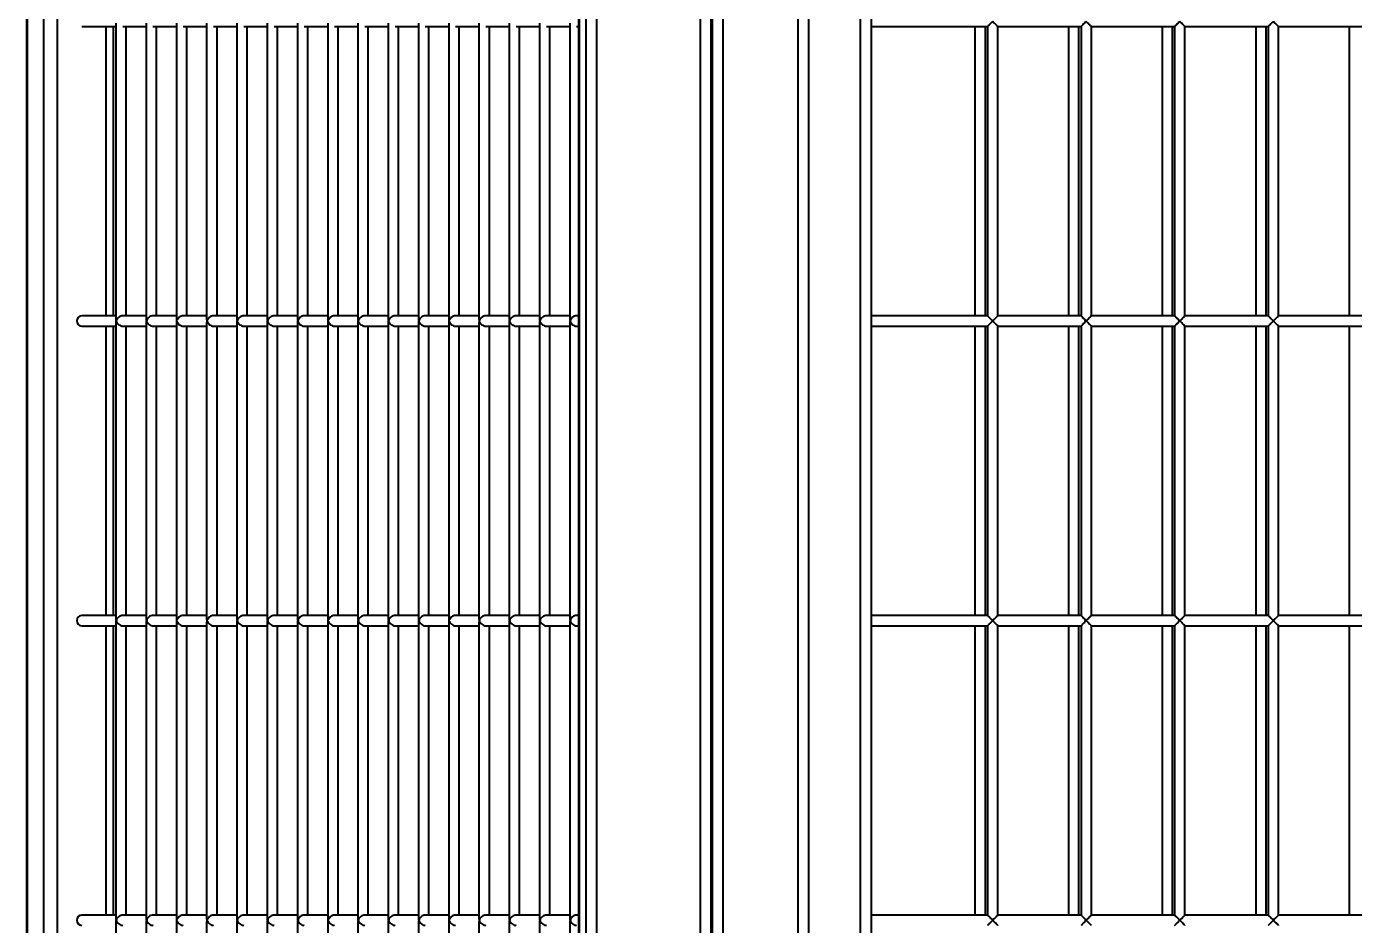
# Model space of a CAD drawing. Header units: millimetres. Extents: x 0 to 420, y 0 to 297.
# Drawn here: x 210.84 to 223.61, y 224.38 to 233.02 of the extents above; entities that cross this region are included whole.
import ezdxf

# ---------------------------------------------------------------- set-up
doc = ezdxf.new("R2010")
doc.units = ezdxf.units.MM

msp = doc.modelspace()

# ---------------------------------------------------------------- linework, layer by layer
at = {"color": 7, "linetype": 'Continuous', "lineweight": 40}
for p, q in [((216.2225, 215.8453), (216.2225, 255.8453)), ((216.3225, 255.8453), (216.3225, 215.8453)), ((217.3225, 215.8453), (217.3225, 255.8453)), ((217.4225, 255.8453), (217.4225, 215.8453)), ((218.2625, 217.8453), (218.2625, 253.8453)), ((210.8392, 253.7777), (210.8392, 217.913)), ((210.8446, 253.7453), (210.8446, 217.9453)), ((218.3625, 253.7453), (218.3625, 217.9453)), ((211.0063, 218.4453), (211.0063, 253.2453)), ((216.1496, 253.213), (216.1496, 218.4777)), ((216.1549, 253.2453), (216.1549, 218.4453)), ((218.8625, 218.4453), (218.8625, 253.2453)), ((211.1332, 253.1453), (211.1332, 218.5453)), ((218.9625, 253.1453), (218.9625, 218.5453)), ((217.5354, 250.2453), (217.5354, 220.8453)), ((211.3698, 233.0153), (211.6982, 233.0153)), ((211.674, 230.2353), (211.674, 233.0153)), ((211.6982, 233.0492), (211.6982, 230.2015)), ((211.7644, 233.0153), (211.9893, 233.0153)), ((211.7982, 230.2353), (211.7982, 233.0153)), ((211.9893, 233.0492), (211.9893, 230.2015)), ((212.0554, 233.0153), (212.2803, 233.0153)), ((212.0893, 230.2353), (212.0893, 233.0153)), ((212.2803, 233.0492), (212.2803, 230.2015)), ((212.3465, 233.0153), (212.5714, 233.0153)), ((212.3803, 230.2353), (212.3803, 233.0153)), ((212.5714, 233.0492), (212.5714, 230.2015)), ((212.6376, 233.0153), (212.8625, 233.0153)), ((212.6714, 230.2353), (212.6714, 233.0153)), ((212.8625, 233.0492), (212.8625, 230.2015)), ((212.9286, 233.0153), (213.1535, 233.0153)), ((212.9625, 230.2353), (212.9625, 233.0153)), ((213.1535, 233.0492), (213.1535, 230.2015)), ((213.2197, 233.0153), (213.4446, 233.0153)), ((213.2535, 230.2353), (213.2535, 233.0153)), ((213.4446, 233.0492), (213.4446, 230.2015)), ((213.5108, 233.0153), (213.7357, 233.0153)), ((213.5446, 230.2353), (213.5446, 233.0153)), ((213.7357, 233.0492), (213.7357, 230.2015)), ((213.8018, 233.0153), (214.0267, 233.0153)), ((213.8357, 230.2353), (213.8357, 233.0153)), ((214.0267, 233.0492), (214.0267, 230.2015)), ((214.0929, 233.0153), (214.3178, 233.0153)), ((214.1267, 230.2353), (214.1267, 233.0153)), ((214.3178, 233.0492), (214.3178, 230.2015)), ((214.384, 233.0153), (214.6089, 233.0153)), ((214.4178, 230.2353), (214.4178, 233.0153)), ((214.6089, 233.0492), (214.6089, 230.2015)), ((214.675, 233.0153), (214.8999, 233.0153)), ((214.7089, 230.2353), (214.7089, 233.0153)), ((214.8999, 233.0492), (214.8999, 230.2015)), ((214.9661, 233.0153), (215.191, 233.0153)), ((214.9999, 230.2353), (214.9999, 233.0153)), ((215.191, 233.0492), (215.191, 230.2015)), ((215.2572, 233.0153), (215.4821, 233.0153)), ((215.291, 230.2353), (215.291, 233.0153)), ((215.4821, 233.0492), (215.4821, 230.2015)), ((215.5482, 233.0153), (215.7731, 233.0153)), ((215.5821, 230.2353), (215.5821, 233.0153)), ((215.7731, 233.0492), (215.7731, 230.2015)), ((215.8393, 233.0153), (216.0642, 233.0153)), ((215.8731, 230.2353), (215.8731, 233.0153)), ((216.0642, 233.0492), (216.0642, 230.2015)), ((216.1304, 233.0153), (216.1496, 233.0153)), ((218.9625, 233.0153), (220.0825, 233.0153)), ((219.9625, 233.0153), (219.9625, 230.2353)), ((220.0625, 230.2353), (220.0625, 233.0153)), ((220.0825, 233.0153), (220.0825, 230.2353)), ((220.1825, 230.2353), (220.1825, 233.0153)), ((220.1825, 233.0153), (220.9825, 233.0153)), ((220.8625, 233.0153), (220.8625, 230.2353)), ((220.9625, 230.2353), (220.9625, 233.0153)), ((220.9825, 233.0153), (220.9825, 230.2353)), ((221.0825, 230.2353), (221.0825, 233.0153)), ((221.0825, 233.0153), (221.8825, 233.0153)), ((221.7625, 233.0153), (221.7625, 230.2353)), ((221.8625, 230.2353), (221.8625, 233.0153)), ((221.8825, 233.0153), (221.8825, 230.2353)), ((221.9825, 230.2353), (221.9825, 233.0153)), ((221.9825, 233.0153), (222.7825, 233.0153)), ((222.6625, 233.0153), (222.6625, 230.2353)), ((222.7625, 230.2353), (222.7625, 233.0153)), ((222.7825, 233.0153), (222.7825, 230.2353)), ((222.8825, 230.2353), (222.8825, 233.0153)), ((222.8825, 233.0153), (223.6825, 233.0153)), ((223.5625, 233.0153), (223.5625, 230.2353)), ((211.6982, 230.2353), (211.3698, 230.2353)), ((211.9893, 230.2353), (211.7644, 230.2353)), ((212.2803, 230.2353), (212.0554, 230.2353)), ((212.5714, 230.2353), (212.3465, 230.2353)), ((212.8625, 230.2353), (212.6376, 230.2353)), ((213.1535, 230.2353), (212.9286, 230.2353)), ((213.4446, 230.2353), (213.2197, 230.2353)), ((213.7357, 230.2353), (213.5108, 230.2353)), ((214.0267, 230.2353), (213.8018, 230.2353)), ((214.3178, 230.2353), (214.0929, 230.2353)), ((214.6089, 230.2353), (214.384, 230.2353)), ((214.8999, 230.2353), (214.675, 230.2353)), ((215.191, 230.2353), (214.9661, 230.2353)), ((215.4821, 230.2353), (215.2572, 230.2353)), ((215.7731, 230.2353), (215.5482, 230.2353)), ((216.0642, 230.2353), (215.8393, 230.2353)), ((216.1496, 230.2353), (216.1304, 230.2353)), ((220.0825, 230.2353), (218.9625, 230.2353)), ((220.9825, 230.2353), (220.1825, 230.2353)), ((221.8825, 230.2353), (221.0825, 230.2353)), ((222.7825, 230.2353), (221.9825, 230.2353)), ((223.6825, 230.2353), (222.8825, 230.2353)), ((211.3698, 230.1353), (211.6982, 230.1353)), ((211.674, 227.3553), (211.674, 230.1353)), ((211.6982, 230.1692), (211.6982, 227.3215)), ((211.7644, 230.1353), (211.9893, 230.1353)), ((211.7982, 227.3553), (211.7982, 230.1353)), ((211.9893, 230.1692), (211.9893, 227.3215)), ((212.0554, 230.1353), (212.2803, 230.1353)), ((212.0893, 227.3553), (212.0893, 230.1353)), ((212.2803, 230.1692), (212.2803, 227.3215)), ((212.3465, 230.1353), (212.5714, 230.1353)), ((212.3803, 227.3553), (212.3803, 230.1353)), ((212.5714, 230.1692), (212.5714, 227.3215)), ((212.6376, 230.1353), (212.8625, 230.1353)), ((212.6714, 227.3553), (212.6714, 230.1353)), ((212.8625, 230.1692), (212.8625, 227.3215)), ((212.9286, 230.1353), (213.1535, 230.1353)), ((212.9625, 227.3553), (212.9625, 230.1353)), ((213.1535, 230.1692), (213.1535, 227.3215)), ((213.2197, 230.1353), (213.4446, 230.1353)), ((213.2535, 227.3553), (213.2535, 230.1353)), ((213.4446, 230.1692), (213.4446, 227.3215)), ((213.5108, 230.1353), (213.7357, 230.1353)), ((213.5446, 227.3553), (213.5446, 230.1353)), ((213.7357, 230.1692), (213.7357, 227.3215)), ((213.8018, 230.1353), (214.0267, 230.1353)), ((213.8357, 227.3553), (213.8357, 230.1353)), ((214.0267, 230.1692), (214.0267, 227.3215)), ((214.0929, 230.1353), (214.3178, 230.1353)), ((214.1267, 227.3553), (214.1267, 230.1353)), ((214.3178, 230.1692), (214.3178, 227.3215)), ((214.384, 230.1353), (214.6089, 230.1353)), ((214.4178, 227.3553), (214.4178, 230.1353)), ((214.6089, 230.1692), (214.6089, 227.3215)), ((214.675, 230.1353), (214.8999, 230.1353)), ((214.7089, 227.3553), (214.7089, 230.1353)), ((214.8999, 230.1692), (214.8999, 227.3215)), ((214.9661, 230.1353), (215.191, 230.1353)), ((214.9999, 227.3553), (214.9999, 230.1353)), ((215.191, 230.1692), (215.191, 227.3215)), ((215.2572, 230.1353), (215.4821, 230.1353)), ((215.291, 227.3553), (215.291, 230.1353)), ((215.4821, 230.1692), (215.4821, 227.3215)), ((215.5482, 230.1353), (215.7731, 230.1353)), ((215.5821, 227.3553), (215.5821, 230.1353)), ((215.7731, 230.1692), (215.7731, 227.3215)), ((215.8393, 230.1353), (216.0642, 230.1353)), ((215.8731, 227.3553), (215.8731, 230.1353)), ((216.0642, 230.1692), (216.0642, 227.3215)), ((216.1304, 230.1353), (216.1496, 230.1353)), ((218.9625, 230.1353), (220.0825, 230.1353)), ((219.9625, 230.1353), (219.9625, 227.3553)), ((220.0625, 227.3553), (220.0625, 230.1353)), ((220.0825, 230.1353), (220.0825, 227.3553)), ((220.1825, 227.3553), (220.1825, 230.1353)), ((220.1825, 230.1353), (220.9825, 230.1353)), ((220.8625, 230.1353), (220.8625, 227.3553)), ((220.9625, 227.3553), (220.9625, 230.1353)), ((220.9825, 230.1353), (220.9825, 227.3553)), ((221.0825, 227.3553), (221.0825, 230.1353)), ((221.0825, 230.1353), (221.8825, 230.1353)), ((221.7625, 230.1353), (221.7625, 227.3553)), ((221.8625, 227.3553), (221.8625, 230.1353)), ((221.8825, 230.1353), (221.8825, 227.3553)), ((221.9825, 227.3553), (221.9825, 230.1353)), ((221.9825, 230.1353), (222.7825, 230.1353)), ((222.6625, 230.1353), (222.6625, 227.3553)), ((222.7625, 227.3553), (222.7625, 230.1353)), ((222.7825, 230.1353), (222.7825, 227.3553)), ((222.8825, 227.3553), (222.8825, 230.1353)), ((222.8825, 230.1353), (223.6825, 230.1353)), ((223.5625, 230.1353), (223.5625, 227.3553)), ((211.6982, 227.3553), (211.3698, 227.3553)), ((211.3698, 227.2553), (211.6982, 227.2553)), ((211.674, 224.4753), (211.674, 227.2553)), ((211.6982, 227.2892), (211.6982, 224.4415)), ((211.9893, 227.3553), (211.7644, 227.3553)), ((211.7644, 227.2553), (211.9893, 227.2553)), ((211.7982, 224.4753), (211.7982, 227.2553)), ((211.9893, 227.2892), (211.9893, 224.4415)), ((212.2803, 227.3553), (212.0554, 227.3553)), ((212.0554, 227.2553), (212.2803, 227.2553)), ((212.0893, 224.4753), (212.0893, 227.2553)), ((212.2803, 227.2892), (212.2803, 224.4415)), ((212.5714, 227.3553), (212.3465, 227.3553)), ((212.3465, 227.2553), (212.5714, 227.2553)), ((212.3803, 224.4753), (212.3803, 227.2553)), ((212.5714, 227.2892), (212.5714, 224.4415)), ((212.8625, 227.3553), (212.6376, 227.3553)), ((212.6376, 227.2553), (212.8625, 227.2553)), ((212.6714, 224.4753), (212.6714, 227.2553)), ((212.8625, 227.2892), (212.8625, 224.4415)), ((213.1535, 227.3553), (212.9286, 227.3553)), ((212.9286, 227.2553), (213.1535, 227.2553)), ((212.9625, 224.4753), (212.9625, 227.2553)), ((213.1535, 227.2892), (213.1535, 224.4415)), ((213.4446, 227.3553), (213.2197, 227.3553)), ((213.2197, 227.2553), (213.4446, 227.2553)), ((213.2535, 224.4753), (213.2535, 227.2553)), ((213.4446, 227.2892), (213.4446, 224.4415)), ((213.7357, 227.3553), (213.5108, 227.3553)), ((213.5108, 227.2553), (213.7357, 227.2553)), ((213.5446, 224.4753), (213.5446, 227.2553)), ((213.7357, 227.2892), (213.7357, 224.4415)), ((214.0267, 227.3553), (213.8018, 227.3553)), ((213.8018, 227.2553), (214.0267, 227.2553)), ((213.8357, 224.4753), (213.8357, 227.2553)), ((214.0267, 227.2892), (214.0267, 224.4415)), ((214.3178, 227.3553), (214.0929, 227.3553)), ((214.0929, 227.2553), (214.3178, 227.2553)), ((214.1267, 224.4753), (214.1267, 227.2553)), ((214.3178, 227.2892), (214.3178, 224.4415)), ((214.6089, 227.3553), (214.384, 227.3553)), ((214.384, 227.2553), (214.6089, 227.2553)), ((214.4178, 224.4753), (214.4178, 227.2553)), ((214.6089, 227.2892), (214.6089, 224.4415)), ((214.8999, 227.3553), (214.675, 227.3553)), ((214.675, 227.2553), (214.8999, 227.2553)), ((214.7089, 224.4753), (214.7089, 227.2553)), ((214.8999, 227.2892), (214.8999, 224.4415)), ((215.191, 227.3553), (214.9661, 227.3553)), ((214.9661, 227.2553), (215.191, 227.2553)), ((214.9999, 224.4753), (214.9999, 227.2553)), ((215.191, 227.2892), (215.191, 224.4415)), ((215.4821, 227.3553), (215.2572, 227.3553)), ((215.2572, 227.2553), (215.4821, 227.2553)), ((215.291, 224.4753), (215.291, 227.2553)), ((215.4821, 227.2892), (215.4821, 224.4415)), ((215.7731, 227.3553), (215.5482, 227.3553)), ((215.5482, 227.2553), (215.7731, 227.2553)), ((215.5821, 224.4753), (215.5821, 227.2553)), ((215.7731, 227.2892), (215.7731, 224.4415)), ((216.0642, 227.3553), (215.8393, 227.3553)), ((215.8393, 227.2553), (216.0642, 227.2553)), ((215.8731, 224.4753), (215.8731, 227.2553)), ((216.0642, 227.2892), (216.0642, 224.4415)), ((216.1496, 227.3553), (216.1304, 227.3553)), ((216.1304, 227.2553), (216.1496, 227.2553)), ((220.0825, 227.3553), (218.9625, 227.3553)), ((218.9625, 227.2553), (220.0825, 227.2553)), ((219.9625, 227.2553), (219.9625, 224.4753)), ((220.0625, 224.4753), (220.0625, 227.2553)), ((220.0825, 227.2553), (220.0825, 224.4753)), ((220.9825, 227.3553), (220.1825, 227.3553)), ((220.1825, 224.4753), (220.1825, 227.2553)), ((220.1825, 227.2553), (220.9825, 227.2553)), ((220.8625, 227.2553), (220.8625, 224.4753)), ((220.9625, 224.4753), (220.9625, 227.2553)), ((220.9825, 227.2553), (220.9825, 224.4753)), ((221.8825, 227.3553), (221.0825, 227.3553)), ((221.0825, 224.4753), (221.0825, 227.2553)), ((221.0825, 227.2553), (221.8825, 227.2553)), ((221.7625, 227.2553), (221.7625, 224.4753)), ((221.8625, 224.4753), (221.8625, 227.2553)), ((221.8825, 227.2553), (221.8825, 224.4753)), ((222.7825, 227.3553), (221.9825, 227.3553)), ((221.9825, 224.4753), (221.9825, 227.2553)), ((221.9825, 227.2553), (222.7825, 227.2553)), ((222.6625, 227.2553), (222.6625, 224.4753)), ((222.7625, 224.4753), (222.7625, 227.2553)), ((222.7825, 227.2553), (222.7825, 224.4753)), ((223.6825, 227.3553), (222.8825, 227.3553)), ((222.8825, 224.4753), (222.8825, 227.2553)), ((222.8825, 227.2553), (223.6825, 227.2553)), ((223.5625, 227.2553), (223.5625, 224.4753)), ((211.6982, 224.4753), (211.3698, 224.4753)), ((211.9893, 224.4753), (211.7644, 224.4753)), ((212.2803, 224.4753), (212.0554, 224.4753)), ((212.5714, 224.4753), (212.3465, 224.4753)), ((212.8625, 224.4753), (212.6376, 224.4753)), ((213.1535, 224.4753), (212.9286, 224.4753)), ((213.4446, 224.4753), (213.2197, 224.4753)), ((213.7357, 224.4753), (213.5108, 224.4753)), ((214.0267, 224.4753), (213.8018, 224.4753)), ((214.3178, 224.4753), (214.0929, 224.4753)), ((214.6089, 224.4753), (214.384, 224.4753)), ((214.8999, 224.4753), (214.675, 224.4753)), ((215.191, 224.4753), (214.9661, 224.4753)), ((215.4821, 224.4753), (215.2572, 224.4753)), ((215.7731, 224.4753), (215.5482, 224.4753)), ((216.0642, 224.4753), (215.8393, 224.4753)), ((216.1496, 224.4753), (216.1304, 224.4753)), ((220.0825, 224.4753), (218.9625, 224.4753)), ((220.9825, 224.4753), (220.1825, 224.4753)), ((221.8825, 224.4753), (221.0825, 224.4753)), ((222.7825, 224.4753), (221.9825, 224.4753)), ((223.6825, 224.4753), (222.8825, 224.4753)), ((211.6982, 224.4092), (211.6982, 221.5615)), ((211.9893, 224.4092), (211.9893, 221.5615)), ((212.2803, 224.4092), (212.2803, 221.5615)), ((212.5714, 224.4092), (212.5714, 221.5615)), ((212.8625, 224.4092), (212.8625, 221.5615)), ((213.1535, 224.4092), (213.1535, 221.5615)), ((213.4446, 224.4092), (213.4446, 221.5615)), ((213.7357, 224.4092), (213.7357, 221.5615)), ((214.0267, 224.4092), (214.0267, 221.5615)), ((214.3178, 224.4092), (214.3178, 221.5615)), ((214.6089, 224.4092), (214.6089, 221.5615)), ((214.8999, 224.4092), (214.8999, 221.5615)), ((215.191, 224.4092), (215.191, 221.5615)), ((215.4821, 224.4092), (215.4821, 221.5615)), ((215.7731, 224.4092), (215.7731, 221.5615)), ((216.0642, 224.4092), (216.0642, 221.5615))]:
    msp.add_line(p, q, dxfattribs=at)
at = {"color": 8, "linetype": 'Continuous', "lineweight": 40}
for p, q in [((217.436, 221.4453), (217.436, 250.2453)), ((211.6064, 230.2353), (211.6064, 233.0153)), ((211.6064, 227.3553), (211.6064, 230.1353)), ((211.6064, 224.4753), (211.6064, 227.2553))]:
    msp.add_line(p, q, dxfattribs=at)
at = {"color": 7, "linetype": 'Continuous', "lineweight": 40, "flags": 128}
for points in [[(220.1325, 233.0653), (220.1238, 233.0567), (220.1154, 233.0482), (220.1075, 233.0403), (220.1003, 233.0332), (220.0942, 233.027), (220.0892, 233.022), (220.0855, 233.0184), (220.0832, 233.0161), (220.0825, 233.0153)], [(220.1825, 233.0153), (220.1823, 233.0155), (220.1806, 233.0172), (220.1772, 233.0206), (220.1724, 233.0254), (220.1662, 233.0317), (220.1588, 233.039), (220.1505, 233.0473), (220.1417, 233.0561), (220.1325, 233.0653)], [(221.0325, 233.0653), (221.0238, 233.0567), (221.0154, 233.0482), (221.0075, 233.0403), (221.0003, 233.0332), (220.9942, 233.027), (220.9892, 233.022), (220.9855, 233.0184), (220.9832, 233.0161), (220.9825, 233.0153)], [(221.0825, 233.0153), (221.0823, 233.0155), (221.0806, 233.0172), (221.0772, 233.0206), (221.0724, 233.0254), (221.0662, 233.0317), (221.0588, 233.039), (221.0505, 233.0473), (221.0417, 233.0561), (221.0325, 233.0653)], [(221.9325, 233.0653), (221.9238, 233.0567), (221.9154, 233.0482), (221.9075, 233.0403), (221.9003, 233.0332), (221.8942, 233.027), (221.8892, 233.022), (221.8855, 233.0184), (221.8832, 233.0161), (221.8825, 233.0153)], [(221.9825, 233.0153), (221.9823, 233.0155), (221.9806, 233.0172), (221.9772, 233.0206), (221.9724, 233.0254), (221.9662, 233.0317), (221.9588, 233.039), (221.9505, 233.0473), (221.9417, 233.0561), (221.9325, 233.0653)], [(222.8325, 233.0653), (222.8238, 233.0567), (222.8154, 233.0482), (222.8075, 233.0403), (222.8003, 233.0332), (222.7942, 233.027), (222.7892, 233.022), (222.7855, 233.0184), (222.7832, 233.0161), (222.7825, 233.0153)], [(222.8825, 233.0153), (222.8823, 233.0155), (222.8806, 233.0172), (222.8772, 233.0206), (222.8724, 233.0254), (222.8662, 233.0317), (222.8588, 233.039), (222.8505, 233.0473), (222.8417, 233.0561), (222.8325, 233.0653)], [(220.0825, 230.2353), (220.0832, 230.2346), (220.0855, 230.2323), (220.0892, 230.2286), (220.0942, 230.2236), (220.1003, 230.2175), (220.1075, 230.2103), (220.1154, 230.2024), (220.1238, 230.194), (220.1325, 230.1853)], [(220.1325, 230.1853), (220.1238, 230.1767), (220.1154, 230.1682), (220.1075, 230.1603), (220.1003, 230.1532), (220.0942, 230.147), (220.0892, 230.142), (220.0855, 230.1384), (220.0832, 230.1361), (220.0825, 230.1353)], [(220.1325, 230.1853), (220.1417, 230.1945), (220.1505, 230.2034), (220.1588, 230.2117), (220.1662, 230.219), (220.1724, 230.2252), (220.1772, 230.2301), (220.1806, 230.2334), (220.1823, 230.2351), (220.1825, 230.2353)], [(220.1825, 230.1353), (220.1823, 230.1355), (220.1806, 230.1372), (220.1772, 230.1406), (220.1724, 230.1454), (220.1662, 230.1517), (220.1588, 230.159), (220.1505, 230.1673), (220.1417, 230.1761), (220.1325, 230.1853)], [(220.9825, 230.2353), (220.9832, 230.2346), (220.9855, 230.2323), (220.9892, 230.2286), (220.9942, 230.2236), (221.0003, 230.2175), (221.0075, 230.2103), (221.0154, 230.2024), (221.0238, 230.194), (221.0325, 230.1853)], [(221.0325, 230.1853), (221.0238, 230.1767), (221.0154, 230.1682), (221.0075, 230.1603), (221.0003, 230.1532), (220.9942, 230.147), (220.9892, 230.142), (220.9855, 230.1384), (220.9832, 230.1361), (220.9825, 230.1353)], [(221.0325, 230.1853), (221.0417, 230.1945), (221.0505, 230.2034), (221.0588, 230.2117), (221.0662, 230.219), (221.0724, 230.2252), (221.0772, 230.2301), (221.0806, 230.2334), (221.0823, 230.2351), (221.0825, 230.2353)], [(221.0825, 230.1353), (221.0823, 230.1355), (221.0806, 230.1372), (221.0772, 230.1406), (221.0724, 230.1454), (221.0662, 230.1517), (221.0588, 230.159), (221.0505, 230.1673), (221.0417, 230.1761), (221.0325, 230.1853)], [(221.8825, 230.2353), (221.8832, 230.2346), (221.8855, 230.2323), (221.8892, 230.2286), (221.8942, 230.2236), (221.9003, 230.2175), (221.9075, 230.2103), (221.9154, 230.2024), (221.9238, 230.194), (221.9325, 230.1853)], [(221.9325, 230.1853), (221.9238, 230.1767), (221.9154, 230.1682), (221.9075, 230.1603), (221.9003, 230.1532), (221.8942, 230.147), (221.8892, 230.142), (221.8855, 230.1384), (221.8832, 230.1361), (221.8825, 230.1353)], [(221.9325, 230.1853), (221.9417, 230.1945), (221.9505, 230.2034), (221.9588, 230.2117), (221.9662, 230.219), (221.9724, 230.2252), (221.9772, 230.2301), (221.9806, 230.2334), (221.9823, 230.2351), (221.9825, 230.2353)], [(221.9825, 230.1353), (221.9823, 230.1355), (221.9806, 230.1372), (221.9772, 230.1406), (221.9724, 230.1454), (221.9662, 230.1517), (221.9588, 230.159), (221.9505, 230.1673), (221.9417, 230.1761), (221.9325, 230.1853)], [(222.7825, 230.2353), (222.7832, 230.2346), (222.7855, 230.2323), (222.7892, 230.2286), (222.7942, 230.2236), (222.8003, 230.2175), (222.8075, 230.2103), (222.8154, 230.2024), (222.8238, 230.194), (222.8325, 230.1853)], [(222.8325, 230.1853), (222.8238, 230.1767), (222.8154, 230.1682), (222.8075, 230.1603), (222.8003, 230.1532), (222.7942, 230.147), (222.7892, 230.142), (222.7855, 230.1384), (222.7832, 230.1361), (222.7825, 230.1353)], [(222.8325, 230.1853), (222.8417, 230.1945), (222.8505, 230.2034), (222.8588, 230.2117), (222.8662, 230.219), (222.8724, 230.2252), (222.8772, 230.2301), (222.8806, 230.2334), (222.8823, 230.2351), (222.8825, 230.2353)], [(222.8825, 230.1353), (222.8823, 230.1355), (222.8806, 230.1372), (222.8772, 230.1406), (222.8724, 230.1454), (222.8662, 230.1517), (222.8588, 230.159), (222.8505, 230.1673), (222.8417, 230.1761), (222.8325, 230.1853)], [(220.0825, 227.3553), (220.0832, 227.3546), (220.0855, 227.3523), (220.0892, 227.3486), (220.0942, 227.3436), (220.1003, 227.3375), (220.1075, 227.3303), (220.1154, 227.3224), (220.1238, 227.314), (220.1325, 227.3053)], [(220.1325, 227.3053), (220.1238, 227.2967), (220.1154, 227.2882), (220.1075, 227.2803), (220.1003, 227.2732), (220.0942, 227.267), (220.0892, 227.262), (220.0855, 227.2584), (220.0832, 227.2561), (220.0825, 227.2553)], [(220.1325, 227.3053), (220.1417, 227.3145), (220.1505, 227.3234), (220.1588, 227.3317), (220.1662, 227.339), (220.1724, 227.3452), (220.1772, 227.3501), (220.1806, 227.3534), (220.1823, 227.3551), (220.1825, 227.3553)], [(220.1825, 227.2553), (220.1823, 227.2555), (220.1806, 227.2572), (220.1772, 227.2606), (220.1724, 227.2654), (220.1662, 227.2717), (220.1588, 227.279), (220.1505, 227.2873), (220.1417, 227.2961), (220.1325, 227.3053)], [(220.9825, 227.3553), (220.9832, 227.3546), (220.9855, 227.3523), (220.9892, 227.3486), (220.9942, 227.3436), (221.0003, 227.3375), (221.0075, 227.3303), (221.0154, 227.3224), (221.0238, 227.314), (221.0325, 227.3053)], [(221.0325, 227.3053), (221.0238, 227.2967), (221.0154, 227.2882), (221.0075, 227.2803), (221.0003, 227.2732), (220.9942, 227.267), (220.9892, 227.262), (220.9855, 227.2584), (220.9832, 227.2561), (220.9825, 227.2553)], [(221.0325, 227.3053), (221.0417, 227.3145), (221.0505, 227.3234), (221.0588, 227.3317), (221.0662, 227.339), (221.0724, 227.3452), (221.0772, 227.3501), (221.0806, 227.3534), (221.0823, 227.3551), (221.0825, 227.3553)], [(221.0825, 227.2553), (221.0823, 227.2555), (221.0806, 227.2572), (221.0772, 227.2606), (221.0724, 227.2654), (221.0662, 227.2717), (221.0588, 227.279), (221.0505, 227.2873), (221.0417, 227.2961), (221.0325, 227.3053)], [(221.8825, 227.3553), (221.8832, 227.3546), (221.8855, 227.3523), (221.8892, 227.3486), (221.8942, 227.3436), (221.9003, 227.3375), (221.9075, 227.3303), (221.9154, 227.3224), (221.9238, 227.314), (221.9325, 227.3053)], [(221.9325, 227.3053), (221.9238, 227.2967), (221.9154, 227.2882), (221.9075, 227.2803), (221.9003, 227.2732), (221.8942, 227.267), (221.8892, 227.262), (221.8855, 227.2584), (221.8832, 227.2561), (221.8825, 227.2553)], [(221.9325, 227.3053), (221.9417, 227.3145), (221.9505, 227.3234), (221.9588, 227.3317), (221.9662, 227.339), (221.9724, 227.3452), (221.9772, 227.3501), (221.9806, 227.3534), (221.9823, 227.3551), (221.9825, 227.3553)], [(221.9825, 227.2553), (221.9823, 227.2555), (221.9806, 227.2572), (221.9772, 227.2606), (221.9724, 227.2654), (221.9662, 227.2717), (221.9588, 227.279), (221.9505, 227.2873), (221.9417, 227.2961), (221.9325, 227.3053)], [(222.7825, 227.3553), (222.7832, 227.3546), (222.7855, 227.3523), (222.7892, 227.3486), (222.7942, 227.3436), (222.8003, 227.3375), (222.8075, 227.3303), (222.8154, 227.3224), (222.8238, 227.314), (222.8325, 227.3053)], [(222.8325, 227.3053), (222.8238, 227.2967), (222.8154, 227.2882), (222.8075, 227.2803), (222.8003, 227.2732), (222.7942, 227.267), (222.7892, 227.262), (222.7855, 227.2584), (222.7832, 227.2561), (222.7825, 227.2553)], [(222.8325, 227.3053), (222.8417, 227.3145), (222.8505, 227.3234), (222.8588, 227.3317), (222.8662, 227.339), (222.8724, 227.3452), (222.8772, 227.3501), (222.8806, 227.3534), (222.8823, 227.3551), (222.8825, 227.3553)], [(222.8825, 227.2553), (222.8823, 227.2555), (222.8806, 227.2572), (222.8772, 227.2606), (222.8724, 227.2654), (222.8662, 227.2717), (222.8588, 227.279), (222.8505, 227.2873), (222.8417, 227.2961), (222.8325, 227.3053)], [(220.0825, 224.4753), (220.0832, 224.4746), (220.0855, 224.4723), (220.0892, 224.4686), (220.0942, 224.4636), (220.1003, 224.4575), (220.1075, 224.4503), (220.1154, 224.4424), (220.1238, 224.434), (220.1325, 224.4253)], [(220.1325, 224.4253), (220.1417, 224.4345), (220.1505, 224.4434), (220.1588, 224.4517), (220.1662, 224.459), (220.1724, 224.4652), (220.1772, 224.4701), (220.1806, 224.4734), (220.1823, 224.4751), (220.1825, 224.4753)], [(220.9825, 224.4753), (220.9832, 224.4746), (220.9855, 224.4723), (220.9892, 224.4686), (220.9942, 224.4636), (221.0003, 224.4575), (221.0075, 224.4503), (221.0154, 224.4424), (221.0238, 224.434), (221.0325, 224.4253)], [(221.0325, 224.4253), (221.0417, 224.4345), (221.0505, 224.4434), (221.0588, 224.4517), (221.0662, 224.459), (221.0724, 224.4652), (221.0772, 224.4701), (221.0806, 224.4734), (221.0823, 224.4751), (221.0825, 224.4753)], [(221.8825, 224.4753), (221.8832, 224.4746), (221.8855, 224.4723), (221.8892, 224.4686), (221.8942, 224.4636), (221.9003, 224.4575), (221.9075, 224.4503), (221.9154, 224.4424), (221.9238, 224.434), (221.9325, 224.4253)], [(221.9325, 224.4253), (221.9417, 224.4345), (221.9505, 224.4434), (221.9588, 224.4517), (221.9662, 224.459), (221.9724, 224.4652), (221.9772, 224.4701), (221.9806, 224.4734), (221.9823, 224.4751), (221.9825, 224.4753)], [(222.7825, 224.4753), (222.7832, 224.4746), (222.7855, 224.4723), (222.7892, 224.4686), (222.7942, 224.4636), (222.8003, 224.4575), (222.8075, 224.4503), (222.8154, 224.4424), (222.8238, 224.434), (222.8325, 224.4253)], [(222.8325, 224.4253), (222.8417, 224.4345), (222.8505, 224.4434), (222.8588, 224.4517), (222.8662, 224.459), (222.8724, 224.4652), (222.8772, 224.4701), (222.8806, 224.4734), (222.8823, 224.4751), (222.8825, 224.4753)], [(220.1325, 224.4253), (220.1238, 224.4167), (220.1154, 224.4082), (220.1075, 224.4003), (220.1003, 224.3932), (220.0942, 224.387), (220.0892, 224.382), (220.0855, 224.3784), (220.0832, 224.3761), (220.0825, 224.3753)], [(220.1825, 224.3753), (220.1823, 224.3755), (220.1806, 224.3772), (220.1772, 224.3806), (220.1724, 224.3854), (220.1662, 224.3917), (220.1588, 224.399), (220.1505, 224.4073), (220.1417, 224.4161), (220.1325, 224.4253)], [(221.0325, 224.4253), (221.0238, 224.4167), (221.0154, 224.4082), (221.0075, 224.4003), (221.0003, 224.3932), (220.9942, 224.387), (220.9892, 224.382), (220.9855, 224.3784), (220.9832, 224.3761), (220.9825, 224.3753)], [(221.0825, 224.3753), (221.0823, 224.3755), (221.0806, 224.3772), (221.0772, 224.3806), (221.0724, 224.3854), (221.0662, 224.3917), (221.0588, 224.399), (221.0505, 224.4073), (221.0417, 224.4161), (221.0325, 224.4253)], [(221.9325, 224.4253), (221.9238, 224.4167), (221.9154, 224.4082), (221.9075, 224.4003), (221.9003, 224.3932), (221.8942, 224.387), (221.8892, 224.382), (221.8855, 224.3784), (221.8832, 224.3761), (221.8825, 224.3753)], [(221.9825, 224.3753), (221.9823, 224.3755), (221.9806, 224.3772), (221.9772, 224.3806), (221.9724, 224.3854), (221.9662, 224.3917), (221.9588, 224.399), (221.9505, 224.4073), (221.9417, 224.4161), (221.9325, 224.4253)], [(222.8325, 224.4253), (222.8238, 224.4167), (222.8154, 224.4082), (222.8075, 224.4003), (222.8003, 224.3932), (222.7942, 224.387), (222.7892, 224.382), (222.7855, 224.3784), (222.7832, 224.3761), (222.7825, 224.3753)], [(222.8825, 224.3753), (222.8823, 224.3755), (222.8806, 224.3772), (222.8772, 224.3806), (222.8724, 224.3854), (222.8662, 224.3917), (222.8588, 224.399), (222.8505, 224.4073), (222.8417, 224.4161), (222.8325, 224.4253)]]:
    msp.add_lwpolyline(points, dxfattribs=at)
at = {"color": 7, "linetype": 'Continuous', "lineweight": 40}
for centre, start, end in [((211.3717, 230.1853), 92.12461, 267.87539), ((211.3717, 227.3053), 92.12461, 267.87539), ((211.3717, 224.4253), 92.12485, 267.87515)]:
    msp.add_arc(centre, 0.05, start, end, dxfattribs=at)
for centre, major_axis, start_param, end_param in [((211.7482, 230.1853), (0.0407, -0.0407), 3.7623262, 4.0916554), ((211.7482, 230.1853), (0.0407, 0.0407), 2.1915299, 2.5208591), ((211.7482, 230.1853), (0.0407, 0.0407), 0.6207335, 2.1915299), ((211.7482, 230.1853), (0.0407, -0.0407), 4.0916554, 5.6624518), ((212.0393, 230.1853), (0.0407, -0.0407), 3.7623262, 4.0916554), ((212.0393, 230.1853), (0.0407, 0.0407), 2.1915299, 2.5208591), ((212.0393, 230.1853), (0.0407, 0.0407), 0.6207335, 2.1915299), ((212.0393, 230.1853), (0.0407, -0.0407), 4.0916554, 5.6624518), ((212.3303, 230.1853), (0.0407, -0.0407), 3.7623262, 4.0916554), ((212.3303, 230.1853), (0.0407, 0.0407), 2.1915299, 2.5208591), ((212.3303, 230.1853), (0.0407, 0.0407), 0.6207335, 2.1915299), ((212.3303, 230.1853), (0.0407, -0.0407), 4.0916554, 5.6624518), ((212.6214, 230.1853), (0.0407, -0.0407), 3.7623262, 4.0916554), ((212.6214, 230.1853), (0.0407, 0.0407), 2.1915299, 2.5208591), ((212.6214, 230.1853), (0.0407, 0.0407), 0.6207335, 2.1915299), ((212.6214, 230.1853), (0.0407, -0.0407), 4.0916554, 5.6624518), ((212.9125, 230.1853), (0.0407, -0.0407), 3.7623262, 4.0916554), ((212.9125, 230.1853), (0.0407, 0.0407), 2.1915299, 2.5208591), ((212.9125, 230.1853), (0.0407, 0.0407), 0.6207335, 2.1915299), ((212.9125, 230.1853), (0.0407, -0.0407), 4.0916554, 5.6624518), ((213.2035, 230.1853), (0.0407, -0.0407), 3.7623262, 4.0916554), ((213.2035, 230.1853), (0.0407, 0.0407), 2.1915299, 2.5208591), ((213.2035, 230.1853), (0.0407, 0.0407), 0.6207335, 2.1915299), ((213.2035, 230.1853), (0.0407, -0.0407), 4.0916554, 5.6624518), ((213.4946, 230.1853), (0.0407, -0.0407), 3.7623262, 4.0916554), ((213.4946, 230.1853), (0.0407, 0.0407), 2.1915299, 2.5208591), ((213.4946, 230.1853), (0.0407, 0.0407), 0.6207335, 2.1915299), ((213.4946, 230.1853), (0.0407, -0.0407), 4.0916554, 5.6624518), ((213.7857, 230.1853), (0.0407, -0.0407), 3.7623262, 4.0916554), ((213.7857, 230.1853), (0.0407, 0.0407), 2.1915299, 2.5208591), ((213.7857, 230.1853), (0.0407, 0.0407), 0.6207335, 2.1915299), ((213.7857, 230.1853), (0.0407, -0.0407), 4.0916554, 5.6624518), ((214.0767, 230.1853), (0.0407, -0.0407), 3.7623262, 4.0916554), ((214.0767, 230.1853), (0.0407, 0.0407), 2.1915299, 2.5208591), ((214.0767, 230.1853), (0.0407, 0.0407), 0.6207335, 2.1915299), ((214.0767, 230.1853), (0.0407, -0.0407), 4.0916554, 5.6624518), ((214.3678, 230.1853), (0.0407, -0.0407), 3.7623262, 4.0916554), ((214.3678, 230.1853), (0.0407, 0.0407), 2.1915299, 2.5208591), ((214.3678, 230.1853), (0.0407, 0.0407), 0.6207335, 2.1915299), ((214.3678, 230.1853), (0.0407, -0.0407), 4.0916554, 5.6624518), ((214.6589, 230.1853), (0.0407, -0.0407), 3.7623262, 4.0916554), ((214.6589, 230.1853), (0.0407, 0.0407), 2.1915299, 2.5208591), ((214.6589, 230.1853), (0.0407, 0.0407), 0.6207335, 2.1915299), ((214.6589, 230.1853), (0.0407, -0.0407), 4.0916554, 5.6624518), ((214.9499, 230.1853), (0.0407, -0.0407), 3.7623262, 4.0916554), ((214.9499, 230.1853), (0.0407, 0.0407), 2.1915299, 2.5208591), ((214.9499, 230.1853), (0.0407, 0.0407), 0.6207335, 2.1915299), ((214.9499, 230.1853), (0.0407, -0.0407), 4.0916554, 5.6624518), ((215.241, 230.1853), (0.0407, -0.0407), 3.7623262, 4.0916554), ((215.241, 230.1853), (0.0407, 0.0407), 2.1915299, 2.5208591), ((215.241, 230.1853), (0.0407, 0.0407), 0.6207335, 2.1915299), ((215.241, 230.1853), (0.0407, -0.0407), 4.0916554, 5.6624518), ((215.5321, 230.1853), (0.0407, -0.0407), 3.7623262, 4.0916554), ((215.5321, 230.1853), (0.0407, 0.0407), 2.1915299, 2.5208591), ((215.5321, 230.1853), (0.0407, 0.0407), 0.6207335, 2.1915299), ((215.5321, 230.1853), (0.0407, -0.0407), 4.0916554, 5.6624518), ((215.8231, 230.1853), (0.0407, -0.0407), 3.7623262, 4.0916554), ((215.8231, 230.1853), (0.0407, 0.0407), 2.1915299, 2.5208591), ((215.8231, 230.1853), (0.0407, 0.0407), 0.6207335, 2.1915299), ((215.8231, 230.1853), (0.0407, -0.0407), 4.0916554, 5.6624518), ((216.1142, 230.1853), (0.0407, -0.0407), 3.7623262, 4.0916554), ((216.1142, 230.1853), (0.0407, 0.0407), 2.1915299, 2.5208591), ((216.1142, 230.1853), (0.0407, 0.0407), 0.6207335, 2.1915299), ((216.1142, 230.1853), (0.0407, -0.0407), 4.0916554, 5.6624518), ((211.7482, 227.3053), (0.0407, -0.0407), 3.7623262, 4.0916554), ((211.7482, 227.3053), (0.0407, 0.0407), 2.1915299, 2.5208591), ((211.7482, 227.3053), (0.0407, 0.0407), 0.6207335, 2.1915299), ((211.7482, 227.3053), (0.0407, -0.0407), 4.0916554, 5.6624518), ((212.0393, 227.3053), (0.0407, -0.0407), 3.7623262, 4.0916554), ((212.0393, 227.3053), (0.0407, 0.0407), 2.1915299, 2.5208591), ((212.0393, 227.3053), (0.0407, 0.0407), 0.6207335, 2.1915299), ((212.0393, 227.3053), (0.0407, -0.0407), 4.0916554, 5.6624518), ((212.3303, 227.3053), (0.0407, -0.0407), 3.7623262, 4.0916554), ((212.3303, 227.3053), (0.0407, 0.0407), 2.1915299, 2.5208591), ((212.3303, 227.3053), (0.0407, 0.0407), 0.6207335, 2.1915299), ((212.3303, 227.3053), (0.0407, -0.0407), 4.0916554, 5.6624518), ((212.6214, 227.3053), (0.0407, -0.0407), 3.7623262, 4.0916554), ((212.6214, 227.3053), (0.0407, 0.0407), 2.1915299, 2.5208591), ((212.6214, 227.3053), (0.0407, 0.0407), 0.6207335, 2.1915299), ((212.6214, 227.3053), (0.0407, -0.0407), 4.0916554, 5.6624518), ((212.9125, 227.3053), (0.0407, -0.0407), 3.7623262, 4.0916554), ((212.9125, 227.3053), (0.0407, 0.0407), 2.1915299, 2.5208591), ((212.9125, 227.3053), (0.0407, 0.0407), 0.6207335, 2.1915299), ((212.9125, 227.3053), (0.0407, -0.0407), 4.0916554, 5.6624518), ((213.2035, 227.3053), (0.0407, -0.0407), 3.7623262, 4.0916554), ((213.2035, 227.3053), (0.0407, 0.0407), 2.1915299, 2.5208591), ((213.2035, 227.3053), (0.0407, 0.0407), 0.6207335, 2.1915299), ((213.2035, 227.3053), (0.0407, -0.0407), 4.0916554, 5.6624518), ((213.4946, 227.3053), (0.0407, -0.0407), 3.7623262, 4.0916554), ((213.4946, 227.3053), (0.0407, 0.0407), 2.1915299, 2.5208591), ((213.4946, 227.3053), (0.0407, 0.0407), 0.6207335, 2.1915299), ((213.4946, 227.3053), (0.0407, -0.0407), 4.0916554, 5.6624518), ((213.7857, 227.3053), (0.0407, -0.0407), 3.7623262, 4.0916554), ((213.7857, 227.3053), (0.0407, 0.0407), 2.1915299, 2.5208591), ((213.7857, 227.3053), (0.0407, 0.0407), 0.6207335, 2.1915299), ((213.7857, 227.3053), (0.0407, -0.0407), 4.0916554, 5.6624518), ((214.0767, 227.3053), (0.0407, -0.0407), 3.7623262, 4.0916554), ((214.0767, 227.3053), (0.0407, 0.0407), 2.1915299, 2.5208591), ((214.0767, 227.3053), (0.0407, 0.0407), 0.6207335, 2.1915299), ((214.0767, 227.3053), (0.0407, -0.0407), 4.0916554, 5.6624518), ((214.3678, 227.3053), (0.0407, -0.0407), 3.7623262, 4.0916554), ((214.3678, 227.3053), (0.0407, 0.0407), 2.1915299, 2.5208591), ((214.3678, 227.3053), (0.0407, 0.0407), 0.6207335, 2.1915299), ((214.3678, 227.3053), (0.0407, -0.0407), 4.0916554, 5.6624518), ((214.6589, 227.3053), (0.0407, -0.0407), 3.7623262, 4.0916554), ((214.6589, 227.3053), (0.0407, 0.0407), 2.1915299, 2.5208591), ((214.6589, 227.3053), (0.0407, 0.0407), 0.6207335, 2.1915299), ((214.6589, 227.3053), (0.0407, -0.0407), 4.0916554, 5.6624518), ((214.9499, 227.3053), (0.0407, -0.0407), 3.7623262, 4.0916554), ((214.9499, 227.3053), (0.0407, 0.0407), 2.1915299, 2.5208591), ((214.9499, 227.3053), (0.0407, 0.0407), 0.6207335, 2.1915299), ((214.9499, 227.3053), (0.0407, -0.0407), 4.0916554, 5.6624518), ((215.241, 227.3053), (0.0407, -0.0407), 3.7623262, 4.0916554), ((215.241, 227.3053), (0.0407, 0.0407), 2.1915299, 2.5208591), ((215.241, 227.3053), (0.0407, 0.0407), 0.6207335, 2.1915299), ((215.241, 227.3053), (0.0407, -0.0407), 4.0916554, 5.6624518), ((215.5321, 227.3053), (0.0407, -0.0407), 3.7623262, 4.0916554), ((215.5321, 227.3053), (0.0407, 0.0407), 2.1915299, 2.5208591), ((215.5321, 227.3053), (0.0407, 0.0407), 0.6207335, 2.1915299), ((215.5321, 227.3053), (0.0407, -0.0407), 4.0916554, 5.6624518), ((215.8231, 227.3053), (0.0407, -0.0407), 3.7623262, 4.0916554), ((215.8231, 227.3053), (0.0407, 0.0407), 2.1915299, 2.5208591), ((215.8231, 227.3053), (0.0407, 0.0407), 0.6207335, 2.1915299), ((215.8231, 227.3053), (0.0407, -0.0407), 4.0916554, 5.6624518), ((216.1142, 227.3053), (0.0407, -0.0407), 3.7623262, 4.0916554), ((216.1142, 227.3053), (0.0407, 0.0407), 2.1915299, 2.5208591), ((216.1142, 227.3053), (0.0407, 0.0407), 0.6207335, 2.1915299), ((216.1142, 227.3053), (0.0407, -0.0407), 4.0916554, 5.6624518), ((211.7482, 224.4253), (0.0407, -0.0407), 3.7623262, 4.0916554), ((211.7482, 224.4253), (0.0407, 0.0407), 0.6207335, 2.1915299), ((212.0393, 224.4253), (0.0407, -0.0407), 3.7623262, 4.0916554), ((212.0393, 224.4253), (0.0407, 0.0407), 0.6207335, 2.1915299), ((212.3303, 224.4253), (0.0407, -0.0407), 3.7623262, 4.0916554), ((212.3303, 224.4253), (0.0407, 0.0407), 0.6207335, 2.1915299), ((212.6214, 224.4253), (0.0407, -0.0407), 3.7623262, 4.0916554), ((212.6214, 224.4253), (0.0407, 0.0407), 0.6207335, 2.1915299), ((212.9125, 224.4253), (0.0407, -0.0407), 3.7623262, 4.0916554), ((212.9125, 224.4253), (0.0407, 0.0407), 0.6207335, 2.1915299), ((213.2035, 224.4253), (0.0407, -0.0407), 3.7623262, 4.0916554), ((213.2035, 224.4253), (0.0407, 0.0407), 0.6207335, 2.1915299), ((213.4946, 224.4253), (0.0407, -0.0407), 3.7623262, 4.0916554), ((213.4946, 224.4253), (0.0407, 0.0407), 0.6207335, 2.1915299), ((213.7857, 224.4253), (0.0407, -0.0407), 3.7623262, 4.0916554), ((213.7857, 224.4253), (0.0407, 0.0407), 0.6207335, 2.1915299), ((214.0767, 224.4253), (0.0407, -0.0407), 3.7623262, 4.0916554), ((214.0767, 224.4253), (0.0407, 0.0407), 0.6207335, 2.1915299), ((214.3678, 224.4253), (0.0407, -0.0407), 3.7623262, 4.0916554), ((214.3678, 224.4253), (0.0407, 0.0407), 0.6207335, 2.1915299), ((214.6589, 224.4253), (0.0407, -0.0407), 3.7623262, 4.0916554), ((214.6589, 224.4253), (0.0407, 0.0407), 0.6207335, 2.1915299), ((214.9499, 224.4253), (0.0407, -0.0407), 3.7623262, 4.0916554), ((214.9499, 224.4253), (0.0407, 0.0407), 0.6207335, 2.1915299), ((215.241, 224.4253), (0.0407, -0.0407), 3.7623262, 4.0916554), ((215.241, 224.4253), (0.0407, 0.0407), 0.6207335, 2.1915299), ((215.5321, 224.4253), (0.0407, -0.0407), 3.7623262, 4.0916554), ((215.5321, 224.4253), (0.0407, 0.0407), 0.6207335, 2.1915299), ((215.8231, 224.4253), (0.0407, -0.0407), 3.7623262, 4.0916554), ((215.8231, 224.4253), (0.0407, 0.0407), 0.6207335, 2.1915299), ((216.1142, 224.4253), (0.0407, -0.0407), 3.7623262, 4.0916554), ((216.1142, 224.4253), (0.0407, 0.0407), 0.6207335, 2.1915299), ((211.7482, 224.4253), (0.0407, 0.0407), 2.1915299, 2.5208591), ((211.7482, 224.4253), (0.0407, -0.0407), 4.0916554, 5.6624518), ((212.0393, 224.4253), (0.0407, 0.0407), 2.1915299, 2.5208591), ((212.0393, 224.4253), (0.0407, -0.0407), 4.0916554, 5.6624518), ((212.3303, 224.4253), (0.0407, 0.0407), 2.1915299, 2.5208591), ((212.3303, 224.4253), (0.0407, -0.0407), 4.0916554, 5.6624518), ((212.6214, 224.4253), (0.0407, 0.0407), 2.1915299, 2.5208591), ((212.6214, 224.4253), (0.0407, -0.0407), 4.0916554, 5.6624518), ((212.9125, 224.4253), (0.0407, 0.0407), 2.1915299, 2.5208591), ((212.9125, 224.4253), (0.0407, -0.0407), 4.0916554, 5.6624518), ((213.2035, 224.4253), (0.0407, 0.0407), 2.1915299, 2.5208591), ((213.2035, 224.4253), (0.0407, -0.0407), 4.0916554, 5.6624518), ((213.4946, 224.4253), (0.0407, 0.0407), 2.1915299, 2.5208591), ((213.4946, 224.4253), (0.0407, -0.0407), 4.0916554, 5.6624518), ((213.7857, 224.4253), (0.0407, 0.0407), 2.1915299, 2.5208591), ((213.7857, 224.4253), (0.0407, -0.0407), 4.0916554, 5.6624518), ((214.0767, 224.4253), (0.0407, 0.0407), 2.1915299, 2.5208591), ((214.0767, 224.4253), (0.0407, -0.0407), 4.0916554, 5.6624518), ((214.3678, 224.4253), (0.0407, 0.0407), 2.1915299, 2.5208591), ((214.3678, 224.4253), (0.0407, -0.0407), 4.0916554, 5.6624518), ((214.6589, 224.4253), (0.0407, 0.0407), 2.1915299, 2.5208591), ((214.6589, 224.4253), (0.0407, -0.0407), 4.0916554, 5.6624518), ((214.9499, 224.4253), (0.0407, 0.0407), 2.1915299, 2.5208591), ((214.9499, 224.4253), (0.0407, -0.0407), 4.0916554, 5.6624518), ((215.241, 224.4253), (0.0407, 0.0407), 2.1915299, 2.5208591), ((215.241, 224.4253), (0.0407, -0.0407), 4.0916554, 5.6624518), ((215.5321, 224.4253), (0.0407, 0.0407), 2.1915299, 2.5208591), ((215.5321, 224.4253), (0.0407, -0.0407), 4.0916554, 5.6624518), ((215.8231, 224.4253), (0.0407, 0.0407), 2.1915299, 2.5208591), ((215.8231, 224.4253), (0.0407, -0.0407), 4.0916554, 5.6624518), ((216.1142, 224.4253), (0.0407, 0.0407), 2.1915299, 2.5208591), ((216.1142, 224.4253), (0.0407, -0.0407), 4.0916554, 5.6624518)]:
    msp.add_ellipse(centre, major_axis=major_axis, ratio=0.715017, start_param=start_param, end_param=end_param, dxfattribs=at)

doc.saveas('drawing.dxf')
